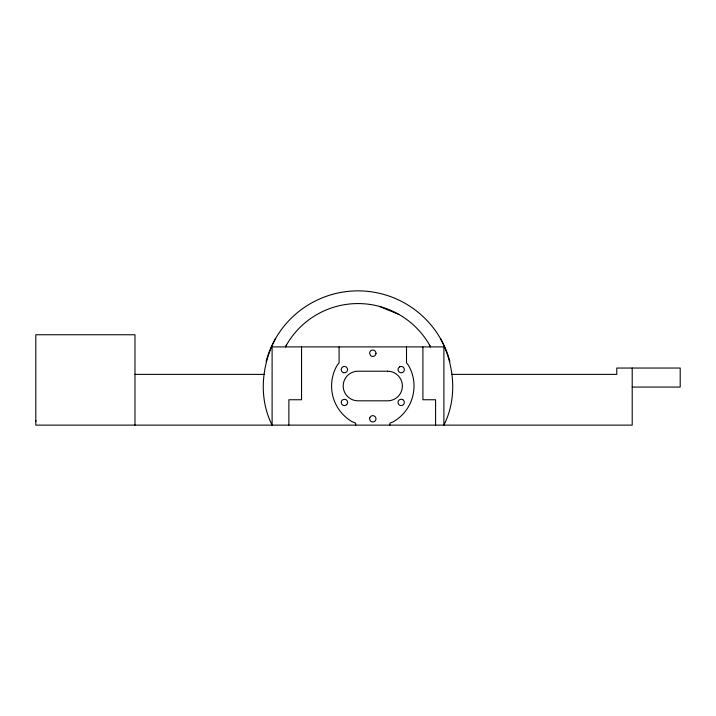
<?xml version="1.0" encoding="UTF-8"?>
<svg xmlns="http://www.w3.org/2000/svg" width="716" height="716" viewBox="0 0 716 716"><rect width="100%" height="100%" fill="white"/><g stroke="black" fill="none" stroke-linecap="round" stroke-linejoin="round"><path stroke-width="1.07" d="M275.606 338.444C261.492 364.847 258.395 397.944 272.107 425.125L272.107 346.902L443.893 346.902L443.893 425.125C457.605 397.944 454.508 364.847 440.394 338.444M285.72 346.902L286.597 344.79M134.984 374.387L264.392 374.387M451.608 374.387L616.771 374.387L616.771 368.042L680.2 368.042L680.2 387.07L632.21 387.07M35.8 420.901L36.265 420.901M379.337 306.367L399.224 314.61M429.403 344.79L430.28 346.902M632.21 368.042L632.21 425.125L35.8 425.125L35.8 334.748L134.984 334.748L134.984 425.125M435.588 425.125L435.588 399.752L422.905 399.752L422.905 346.902M406.509 346.902L406.509 362.797L408.487 365.375A41.224 41.224 0 0 1 393.442 421.697L389.916 423.165L389.916 425.125M355.682 425.125L355.682 423.165L352.209 421.733A41.224 41.224 0 0 1 337.084 365.429L339.089 362.806L339.089 346.902M301.552 346.902L301.552 399.752L288.87 399.752L288.87 425.125M266.101 361.392A95.138 95.138 0 0 1 449.899 361.392M285.55 346.651A82.456 82.456 0 0 1 430.45 346.651M369.733 417.965L369.626 418.779A3.168 3.168 0 0 0 372.803 421.957A3.168 3.168 0 0 0 375.972 418.779L375.864 417.965A3.168 3.168 0 0 0 369.733 417.965M375.972 353.364L375.828 354.178A3.168 3.168 0 0 1 373.501 356.335L372.678 356.416A3.168 3.168 0 0 1 370.467 355.396L369.626 353.122A3.168 3.168 0 0 1 372.096 350.151L372.92 350.07A3.168 3.168 0 0 1 375.972 353.364M346.75 404.549L346.114 405.077A3.168 3.168 0 0 1 341.738 404.093A3.168 3.168 0 0 1 342.731 399.716L345.121 399.304A3.168 3.168 0 0 1 346.75 404.549M399.591 366.878L398.937 367.389A3.168 3.168 0 0 0 401.998 372.696L402.768 372.374A3.168 3.168 0 0 0 403.922 368.042A3.168 3.168 0 0 0 399.591 366.878M387.598 371.21L358 371.21A14.803 14.803 0 0 0 343.197 386.014A14.803 14.803 0 0 0 358 400.817L387.598 400.817A14.803 14.803 0 0 0 402.401 386.014A14.803 14.803 0 0 0 387.598 371.21M343.599 372.696L342.83 372.374A3.168 3.168 0 0 1 341.675 368.042A3.168 3.168 0 0 1 346.007 366.878L346.66 367.389A3.168 3.168 0 0 1 343.599 372.696M402.768 399.653L401.998 399.331A3.168 3.168 0 0 0 398.937 404.638L399.591 405.149A3.168 3.168 0 0 0 403.922 403.985A3.168 3.168 0 0 0 402.768 399.653"/></g></svg>
